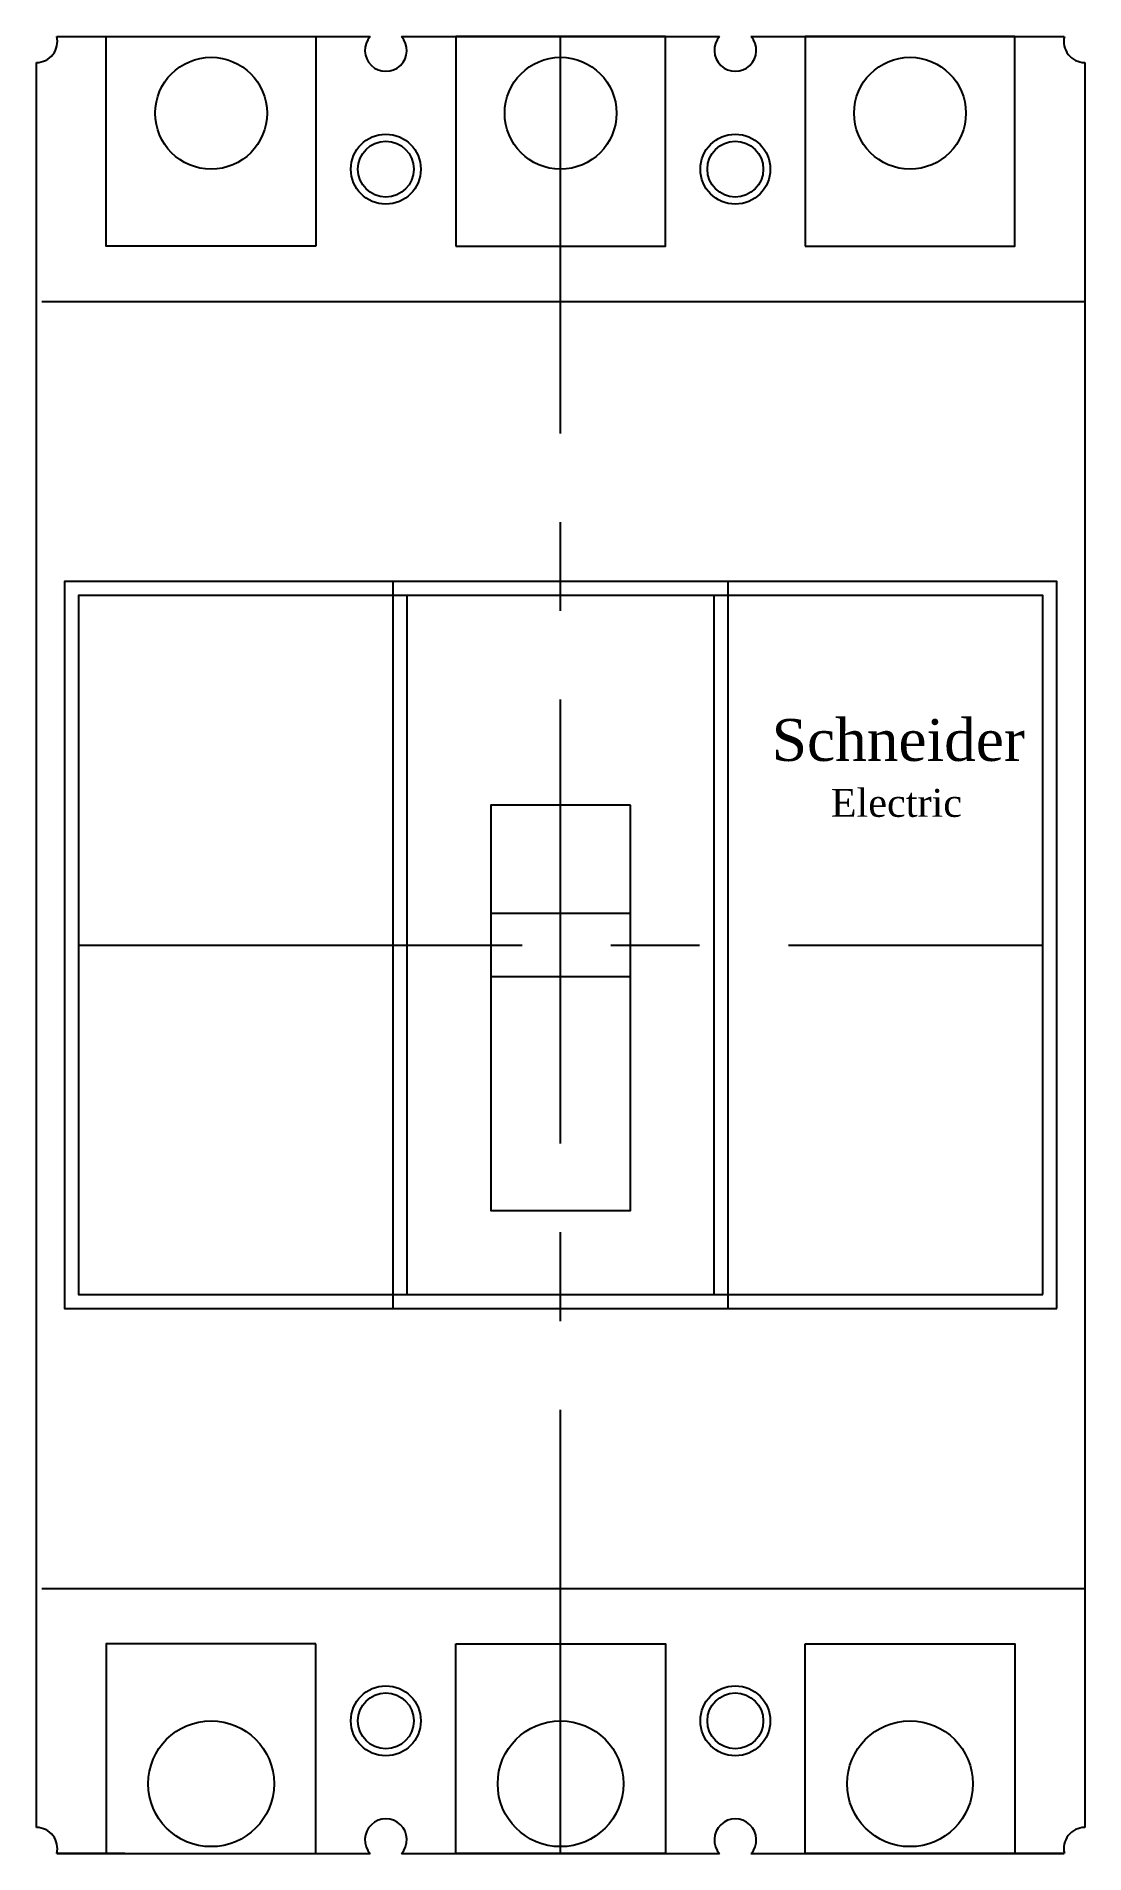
# Model space of a CAD drawing. Extents: x 172 to 247, y 0 to 130.
import ezdxf

# ---------------------------------------------------------------- set-up
doc = ezdxf.new("R2010")
doc.units = 0
doc.linetypes.add('CENTER', pattern=[50.8, 31.75, -6.35, 6.35, -6.35])
doc.layers.add('kt', color=3, linetype='CONTINUOUS')
doc.styles.add('KT7', font='arial.ttf')

# ---------------------------------------------------------------- blocks, each defined once
blk = doc.blocks.new('fk')
at = {"color": 1, "linetype": 'CENTER'}
for p, q in [((3850.16, 1481.09), (3850.16, 1611.09)), ((3815.66, 1546.09), (3884.66, 1546.09))]:
    blk.add_line(p, q, dxfattribs=at)
at = {"linetype": 'ByBlock'}
for p, q in [((3813.05, 1592.12), (3887.66, 1592.12)), ((3813.05, 1500.05), (3887.66, 1500.05))]:
    blk.add_line(p, q, dxfattribs=at)
for points in [[(3814.11, 1611.09), (3836.53, 1611.09)], [(3838.78, 1611.09), (3861.53, 1611.09)], [(3863.78, 1611.09), (3886.2, 1611.09)], [(3881.41, 1611.09), (3886.2, 1611.09)], [(3812.66, 1482.96), (3812.66, 1609.22)], [(3887.66, 1609.22), (3887.66, 1482.96)], [(3818.99, 1481.09), (3814.11, 1481.09)], [(3814.11, 1481.09), (3836.53, 1481.09)], [(3838.78, 1481.09), (3861.53, 1481.09)], [(3863.78, 1481.09), (3886.2, 1481.09)], [(3886.2, 1481.09), (3881.41, 1481.09)], [(3881.41, 1481.09), (3886.2, 1481.09)]]:
    blk.add_lwpolyline(points, dxfattribs=at)
at = {"layer": 'kt', "color": 0}
for points in [[(3832.66, 1596.09), (3817.66, 1596.09), (3817.66, 1611.09), (3832.66, 1611.09)], [(3842.66, 1596.09), (3857.66, 1596.09), (3857.66, 1611.09), (3842.66, 1611.09)], [(3867.66, 1596.09), (3882.66, 1596.09), (3882.66, 1611.09), (3867.66, 1611.09)], [(3884.66, 1521.09), (3884.66, 1571.09), (3815.66, 1571.09), (3815.66, 1521.09)], [(3861.16, 1571.09), (3839.16, 1571.09), (3839.16, 1521.09), (3861.16, 1521.09)], [(3855.16, 1556.09), (3845.16, 1556.09), (3845.16, 1527.09), (3855.16, 1527.09)], [(3845.16, 1543.84), (3855.16, 1543.84), (3855.16, 1548.34), (3845.16, 1548.34)], [(3832.66, 1496.09), (3817.66, 1496.09), (3817.66, 1481.09), (3832.66, 1481.09)], [(3842.66, 1496.09), (3857.66, 1496.09), (3857.66, 1481.09), (3842.66, 1481.09)], [(3867.66, 1496.09), (3882.66, 1496.09), (3882.66, 1481.09), (3867.66, 1481.09)]]:
    blk.add_lwpolyline(points, close=True, dxfattribs=at)
at = {"layer": 'kt', "color": 3}
for points in [[(3885.66, 1520.09), (3885.66, 1572.09), (3814.66, 1572.09), (3814.66, 1520.09)], [(3862.16, 1572.09), (3838.16, 1572.09), (3838.16, 1520.09), (3862.16, 1520.09)]]:
    blk.add_lwpolyline(points, close=True, dxfattribs=at)
at = {"layer": 'kt', "color": 0}
for centre, radius in [((3825.16, 1605.59), 4), ((3850.16, 1605.59), 4), ((3875.16, 1605.59), 4), ((3837.66, 1601.59), 2), ((3862.66, 1601.59), 2), ((3837.66, 1490.59), 2), ((3862.66, 1490.59), 2), ((3825.16, 1486.09), 4.5), ((3850.16, 1486.09), 4.5), ((3875.16, 1486.09), 4.5)]:
    blk.add_circle(centre, radius, dxfattribs=at)
at = {"layer": 'kt', "color": 3}
for centre in [(3837.66, 1601.59), (3862.66, 1601.59), (3837.66, 1490.59), (3862.66, 1490.59)]:
    blk.add_circle(centre, 2.5, dxfattribs=at)
at = {"layer": 'kt', "color": 0}
for centre, start, end in [((3812.66, 1610.72), 270, 14.2703), ((3837.66, 1610.09), 138.5267, 41.4733), ((3862.66, 1610.09), 138.5267, 41.4733), ((3887.66, 1610.72), 165.7297, 270), ((3837.66, 1482.08), 318.5267, 221.4733), ((3862.66, 1482.08), 318.5267, 221.4733), ((3812.66, 1481.46), 345.7297, 90), ((3887.66, 1481.46), 90, 194.2703)]:
    blk.add_arc(centre, 1.5, start, end, dxfattribs=at)
at = {"layer": 'kt', "color": 0, "insert": (3641.03, 1562.26), "char_height": 3, "width": 465.9435, "attachment_point": 1, "style": 'KT7'}
blk.add_mtext('\\pi224.23997;{\\fTimes New Roman|b0|i0|c0|p18;Schneider\\P\\pi228.45985;\\H0.66667x;Electric}', dxfattribs=at)

msp = doc.modelspace()

# ---------------------------------------------------------------- block references
msp.add_blockref('fk', (-3641.03, -1481.09))

doc.saveas('drawing.dxf')
